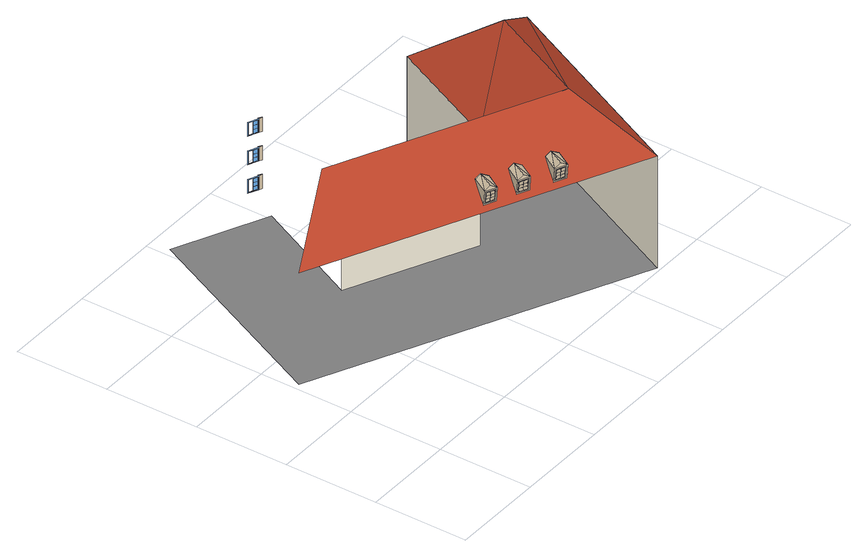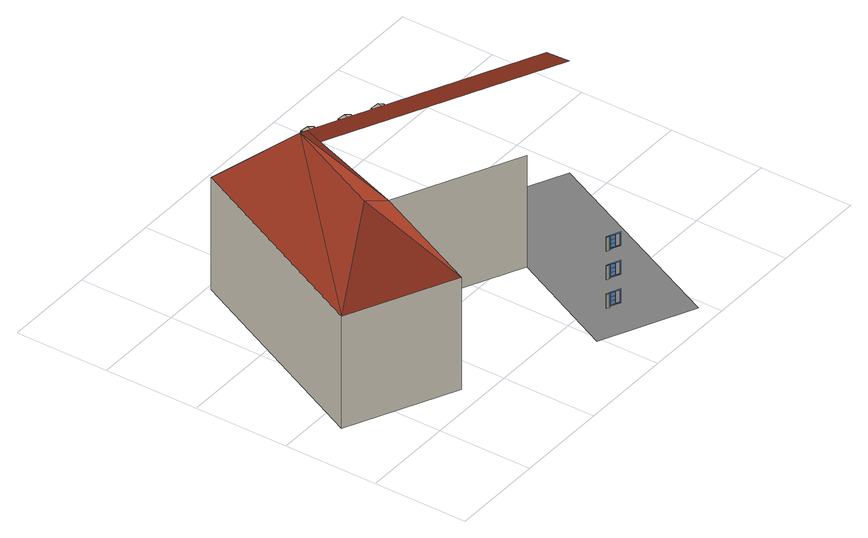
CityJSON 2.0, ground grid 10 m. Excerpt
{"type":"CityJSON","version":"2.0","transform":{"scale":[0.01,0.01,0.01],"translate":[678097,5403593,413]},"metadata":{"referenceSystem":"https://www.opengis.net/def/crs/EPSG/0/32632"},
"CityObjects":{
"building1":{"type":"Building","attributes":{"measuredHeight":18.85},"children":["building1-1","building1-2","building1-3","building1-4","building1-5","building1-6"],"geometry":[{"type":"MultiSurface","lod":"3","boundaries":[[[0,1,2,3,4]],[[5,6,7,8]],[[9,10,11,12]],[[13,14,15,16]],[[17,18,19,20]],[[21,22,23,24]],[[25,26,27,28]],[[29,30,31,32]],[[33,34,35,36]],[[37,38,39,40]],[[41,42,43,44]],[[45,46,47,48]],[[49,50,51,52]],[[53,54,55,56]],[[30,29,57,58]],[[22,21,59,60]],[[26,25,61,62]],[[42,41,63,64]],[[34,33,65,66]],[[38,37,67,68]],[[54,53,69,70]],[[46,45,71,72]],[[50,49,73,74]],[[75,76,77,78]],[[79,80,81,82]],[[83,84,85,86]],[[87,88,89,90]],[[91,92,93,94]],[[95,96,97,98]],[[99,100,101,102]],[[103,104,105,106]],[[107,108,109,110]],[[84,83,111,112]],[[80,79,113,114]],[[76,75,115,116]],[[96,95,117,118]],[[92,91,119,120]],[[88,87,121,122]],[[108,107,123,124]],[[104,103,125,126]],[[100,99,127,128]],[[10,9,129,130]],[[14,13,131,132]],[[18,17,133,134]],[[8,135,136,137,138,139,140,5]],[[10,9,141,142],[143,144,145,146],[147,148,149,150]],[[14,13,151,152],[153,154,155,156],[157,158,159,160]],[[18,17,161,162],[163,164,165,166],[167,168,169,170]],[[142,141,171,172]],[[152,151,173,174]],[[162,161,175,176]],[[177,178,179,180],[171,12,11,172]],[[181,182,183,184],[173,16,15,174]],[[185,186,187,188],[175,20,19,176]],[[76,189,190,77]],[[84,191,192,85]],[[80,193,194,81]],[[88,195,196,89]],[[96,197,198,97]],[[92,199,200,93]],[[100,201,202,101]],[[108,203,204,109]],[[104,205,206,105]],[[79,207,208,113]],[[75,209,210,115]],[[83,211,212,111]],[[91,213,214,119]],[[87,215,216,121]],[[95,217,218,117]],[[103,219,220,125]],[[99,221,222,127]],[[107,223,224,123]],[[209,75,78,225]],[[207,79,82,226]],[[211,83,86,227]],[[215,87,90,228]],[[213,91,94,229]],[[217,95,98,230]],[[221,99,102,231]],[[219,103,106,232]],[[223,107,110,233]],[[79,80,193,207]],[[211,83,84,191]],[[209,75,76,189]],[[91,92,199,213]],[[217,95,96,197]],[[215,87,88,195]],[[103,104,205,219]],[[223,107,108,203]],[[221,99,100,201]],[[191,84,112,234]],[[193,80,114,235]],[[189,76,116,236]],[[197,96,118,237]],[[199,92,120,238]],[[195,88,122,239]],[[203,108,124,240]],[[205,104,126,241]],[[201,100,128,242]],[[143,146,145,144],[208,235,114,113],[234,112,111,212],[236,116,115,210]],[[153,156,155,154],[214,238,120,119],[237,118,117,218],[239,122,121,216]],[[163,166,165,164],[220,241,126,125],[240,124,123,224],[242,128,127,222]],[[189,209,225,190]],[[193,207,226,194]],[[191,211,227,192]],[[195,215,228,196]],[[199,213,229,200]],[[197,217,230,198]],[[201,221,231,202]],[[205,219,232,206]],[[203,223,233,204]],[[207,193,235,208]],[[211,191,234,212]],[[209,189,236,210]],[[213,199,238,214]],[[217,197,237,218]],[[215,195,239,216]],[[219,205,241,220]],[[223,203,240,224]],[[221,201,242,222]],[[142,10,130,243]],[[152,14,132,244]],[[162,18,134,245]],[[10,142,172,11]],[[14,152,174,15]],[[18,162,176,19]],[[4,7,0]],[[7,4,246]],[[8,7,247,135]],[[248,4,3]],[[7,246,247]],[[136,248,3,137]],[[4,248,246]],[[248,247,246]],[[135,247,248,136]]],"semantics":{"surfaces":[{"type":"RoofSurface","klumMaterialClass":"Ceramic","klumMaterialIndex":"D201","materialUncertainty":0.3},{"type":"WallSurface"},{"type":"Window"},{"type":"GroundSurface"}],"values":[0,1,2,2,2,2,2,2,2,2,2,2,2,2,2,2,2,2,2,2,2,2,2,2,2,2,2,2,2,2,2,2,2,2,2,2,2,2,2,2,2,2,2,2,3,2,2,2,2,2,2,2,2,2,2,2,2,2,2,2,2,2,2,2,2,2,2,2,2,2,2,2,2,2,2,2,2,2,2,2,2,2,2,2,2,2,2,2,2,2,2,2,2,2,2,2,2,2,2,2,2,2,2,2,2,2,2,2,2,2,2,2,2,2,2,2,2,2,2,2,2,2,2,2,2,2,0,0,1,0,0,1,0,0,1]}}]},
"building1-1":{"type":"BuildingInstallation","parents":["building1"],"geometry":[{"type":"MultiSurface","lod":"3","boundaries":[[[249,250,251]],[[252,253,249,251],[254,255,256,257]],[[258,253,252]],[[259,260,261,262]],[[260,263,264,261]],[[265,259,262,266]],[[257,256,255,254],[264,266,262,261]],[[263,265,266,264]],[[249,253,267]],[[268,250,258]],[[268,250,249]],[[249,267,268]],[[253,258,268]],[[268,267,253]],[[268,249,253]],[[259,265,263,260],[269,270,271,272],[273,274,275,276]],[[265,263,277,278]],[[263,260,279,277]],[[259,265,278,280]],[[260,259,280,279]],[[281,282,283,284]],[[285,286,287,288]],[[282,285,288,283]],[[286,281,284,287]],[[289,290,291,292]],[[293,294,295,296]],[[297,293,296,298]],[[299,300,301,302]],[[300,289,292,301]],[[294,303,304,295]],[[303,297,298,304]],[[290,299,302,291]],[[269,272,271,270],[305,306,307,308],[309,310,311,312],[313,314,315,316]],[[273,276,275,274],[317,318,319,320],[321,322,323,324],[325,326,327,328]],[[329,330,331,332]],[[330,333,334,331]],[[335,329,332,336]],[[333,335,336,334]],[[337,338,339,340]],[[338,341,342,339]],[[343,344,345,346]],[[341,347,348,342]],[[349,350,351,352]],[[347,337,340,348]],[[344,349,352,345]],[[350,343,346,351]],[[299,300,289,290]],[[285,286,281,282]],[[293,294,303,297]],[[299,290,313,316]],[[285,282,305,308]],[[303,294,311,310]],[[297,303,310,309]],[[294,293,312,311]],[[300,299,316,315]],[[289,300,315,314]],[[290,289,314,313]],[[281,286,307,306]],[[286,285,308,307]],[[282,281,306,305]],[[293,297,309,312]],[[329,330,333,335]],[[347,337,338,341]],[[344,349,350,343]],[[350,349,319,318]],[[349,344,320,319]],[[344,343,317,320]],[[347,341,321,324]],[[338,337,323,322]],[[329,335,325,328]],[[341,338,322,321]],[[330,329,328,327]],[[343,350,318,317]],[[337,347,324,323]],[[333,330,327,326]],[[335,333,326,325]]]}]},
"building1-2":{"type":"BuildingInstallation","parents":["building1"],"geometry":[{"type":"MultiSurface","lod":"3","boundaries":[[[353,354,355]],[[356,357,353,355],[358,359,360,361]],[[362,357,356]],[[363,364,365,366]],[[364,367,368,365]],[[369,363,366,370]],[[361,360,359,358],[368,370,366,365]],[[367,369,370,368]],[[353,357,371]],[[372,354,362]],[[372,354,353]],[[353,371,372]],[[357,362,372]],[[372,371,357]],[[372,353,357]],[[363,369,367,364],[373,374,375,376],[377,378,379,380]],[[369,367,381,382]],[[367,364,383,381]],[[363,369,382,384]],[[364,363,384,383]],[[385,386,387,388]],[[389,390,391,392]],[[386,389,392,387]],[[390,385,388,391]],[[393,394,395,396]],[[397,398,399,400]],[[401,397,400,402]],[[403,404,405,406]],[[404,393,396,405]],[[398,407,408,399]],[[407,401,402,408]],[[394,403,406,395]],[[373,376,375,374],[409,410,411,412],[413,414,415,416],[417,418,419,420]],[[377,380,379,378],[421,422,423,424],[425,426,427,428],[429,430,431,432]],[[433,434,435,436]],[[434,437,438,435]],[[439,433,436,440]],[[437,439,440,438]],[[441,442,443,444]],[[442,445,446,443]],[[447,448,449,450]],[[445,451,452,446]],[[453,454,455,456]],[[451,441,444,452]],[[448,453,456,449]],[[454,447,450,455]],[[403,404,393,394]],[[389,390,385,386]],[[397,398,407,401]],[[403,394,417,420]],[[389,386,409,412]],[[407,398,415,414]],[[401,407,414,413]],[[398,397,416,415]],[[404,403,420,419]],[[393,404,419,418]],[[394,393,418,417]],[[385,390,411,410]],[[390,389,412,411]],[[386,385,410,409]],[[397,401,413,416]],[[433,434,437,439]],[[451,441,442,445]],[[448,453,454,447]],[[454,453,423,422]],[[453,448,424,423]],[[448,447,421,424]],[[451,445,425,428]],[[442,441,427,426]],[[433,439,429,432]],[[445,442,426,425]],[[434,433,432,431]],[[447,454,422,421]],[[441,451,428,427]],[[437,434,431,430]],[[439,437,430,429]]]}]},
"building1-3":{"type":"BuildingInstallation","parents":["building1"],"geometry":[{"type":"MultiSurface","lod":"3","boundaries":[[[457,458,459]],[[460,461,457,459],[462,463,464,465]],[[466,461,460]],[[467,468,469,470]],[[468,471,472,469]],[[473,467,470,474]],[[465,464,463,462],[472,474,470,469]],[[471,473,474,472]],[[457,461,475]],[[476,458,466]],[[476,458,457]],[[457,475,476]],[[461,466,476]],[[476,475,461]],[[476,457,461]],[[467,473,471,468],[477,478,479,480],[481,482,483,484]],[[473,471,485,486]],[[471,468,487,485]],[[467,473,486,488]],[[468,467,488,487]],[[489,490,491,492]],[[493,494,495,496]],[[490,493,496,491]],[[494,489,492,495]],[[497,498,499,500]],[[501,502,503,504]],[[505,501,504,506]],[[507,508,509,510]],[[508,497,500,509]],[[502,511,512,503]],[[511,505,506,512]],[[498,507,510,499]],[[477,480,479,478],[513,514,515,516],[517,518,519,520],[521,522,523,524]],[[481,484,483,482],[525,526,527,528],[529,530,531,532],[533,534,535,536]],[[537,538,539,540]],[[538,541,542,539]],[[543,537,540,544]],[[541,543,544,542]],[[545,546,547,548]],[[546,549,550,547]],[[551,552,553,554]],[[549,555,556,550]],[[557,558,559,560]],[[555,545,548,556]],[[552,557,560,553]],[[558,551,554,559]],[[507,508,497,498]],[[493,494,489,490]],[[501,502,511,505]],[[507,498,521,524]],[[493,490,513,516]],[[511,502,519,518]],[[505,511,518,517]],[[502,501,520,519]],[[508,507,524,523]],[[497,508,523,522]],[[498,497,522,521]],[[489,494,515,514]],[[494,493,516,515]],[[490,489,514,513]],[[501,505,517,520]],[[537,538,541,543]],[[555,545,546,549]],[[552,557,558,551]],[[558,557,527,526]],[[557,552,528,527]],[[552,551,525,528]],[[555,549,529,532]],[[546,545,531,530]],[[537,543,533,536]],[[549,546,530,529]],[[538,537,536,535]],[[551,558,526,525]],[[545,555,532,531]],[[541,538,535,534]],[[543,541,534,533]]]}]},
"building1-4":{"type":"BuildingInstallation","attributes":{"materialClass":"Wood","materialName":"PaintedWood","materialUncertainty":0.3},"parents":["building1"],"geometry":[{"type":"MultiSurface","lod":"3","boundaries":[[[561,562,563,188]],[[188,564,565,561]],[[562,566,567,563]],[[563,567,564,188]],[[566,565,564,567]],[[561,565,566,562]]]}]},
"building1-5":{"type":"BuildingInstallation","attributes":{"materialClass":"Wood","materialName":"PaintedWood","materialUncertainty":0.3},"parents":["building1"],"geometry":[{"type":"MultiSurface","lod":"3","boundaries":[[[568,569,570,184]],[[184,571,572,568]],[[569,573,574,570]],[[570,574,571,184]],[[573,572,571,574]],[[568,572,573,569]]]}]},
"building1-6":{"type":"BuildingInstallation","attributes":{"materialClass":"Wood","materialName":"PaintedWood","materialUncertainty":0.3},"parents":["building1"],"geometry":[{"type":"MultiSurface","lod":"3","boundaries":[[[575,576,577,180]],[[180,578,579,575]],[[576,580,581,577]],[[577,581,578,180]],[[580,579,578,581]],[[575,579,580,576]]]}]}
},
"vertices":[
[3040,825,1981],[797,1888,1980],[75,1628,1352],[3436,35,1352],[3106,794,1981],[1485,2164,98],[1485,2164,1352],[2780,1551,1352],[2780,1551,98],[1829,3449,1090],[1917,3408,1090],[1917,3409,1090],[1829,3450,1090],[1829,3449,450],[1917,3408,450],[1917,3409,450],[1829,3450,450],[1829,3449,770],[1917,3408,770],[1917,3409,770],[1829,3450,770],[1869,3429,1137],[1869,3429,1094],[1868,3428,1094],[1868,3428,1137],[1869,3429,1225],[1869,3429,1182],[1868,3428,1182],[1868,3428,1225],[1869,3429,1181],[1869,3429,1138],[1868,3428,1138],[1868,3428,1181],[1869,3429,497],[1869,3429,454],[1868,3428,454],[1868,3428,497],[1869,3429,585],[1869,3429,543],[1868,3428,543],[1868,3428,585],[1869,3429,541],[1869,3429,499],[1868,3428,499],[1868,3428,541],[1869,3429,817],[1869,3429,774],[1868,3428,774],[1868,3428,817],[1869,3429,905],[1869,3429,862],[1868,3428,862],[1868,3428,905],[1869,3429,861],[1869,3429,819],[1868,3428,819],[1868,3428,861],[1870,3430,1181],[1870,3430,1138],[1870,3430,1137],[1870,3430,1094],[1870,3430,1225],[1870,3430,1182],[1870,3430,541],[1870,3430,499],[1870,3430,497],[1870,3430,454],[1870,3430,585],[1870,3430,543],[1870,3430,861],[1870,3430,819],[1870,3430,817],[1870,3430,774],[1870,3430,905],[1870,3430,862],[1875,3426,1094],[1875,3426,1137],[1874,3425,1137],[1874,3425,1094],[1875,3426,1182],[1875,3426,1225],[1874,3425,1225],[1874,3425,1182],[1875,3426,1138],[1875,3426,1181],[1874,3425,1181],[1874,3425,1138],[1875,3426,454],[1875,3426,497],[1874,3425,497],[1874,3425,454],[1875,3426,543],[1875,3426,585],[1874,3425,585],[1874,3425,543],[1875,3426,499],[1875,3426,541],[1874,3425,541],[1874,3425,499],[1875,3426,774],[1875,3426,817],[1874,3425,817],[1874,3425,774],[1875,3426,862],[1875,3426,905],[1874,3425,905],[1874,3425,862],[1875,3426,819],[1875,3426,861],[1874,3425,861],[1874,3425,819],[1876,3427,1138],[1876,3427,1181],[1876,3427,1182],[1876,3427,1225],[1876,3427,1094],[1876,3427,1137],[1876,3427,499],[1876,3427,541],[1876,3427,543],[1876,3427,585],[1876,3427,454],[1876,3427,497],[1876,3427,819],[1876,3427,861],[1876,3427,862],[1876,3427,905],[1876,3427,774],[1876,3427,817],[1826,3443,1090],[1914,3402,1090],[1826,3443,450],[1914,3402,450],[1826,3443,770],[1914,3402,770],[3364,2783,98],[4491,2249,98],[3436,35,98],[75,1628,98],[1089,3796,98],[2046,3349,98],[1829,3449,1229],[1917,3408,1229],[1874,3428,1093],[1914,3409,1093],[1914,3409,1226],[1874,3428,1226],[1831,3448,1093],[1871,3429,1093],[1871,3429,1226],[1831,3448,1226],[1829,3449,589],[1917,3408,589],[1874,3428,453],[1914,3409,453],[1914,3409,587],[1874,3428,587],[1831,3448,453],[1871,3429,453],[1871,3429,587],[1831,3448,587],[1829,3449,909],[1917,3408,909],[1874,3428,773],[1914,3409,773],[1914,3409,906],[1874,3428,906],[1831,3448,773],[1871,3429,773],[1871,3429,906],[1831,3448,906],[1829,3450,1229],[1917,3409,1229],[1829,3450,589],[1917,3409,589],[1829,3450,909],[1917,3409,909],[1820,3454,1081],[1820,3454,1239],[1926,3405,1239],[1926,3405,1081],[1820,3454,440],[1820,3454,599],[1926,3405,599],[1926,3405,440],[1820,3454,761],[1820,3454,919],[1926,3405,919],[1926,3405,761],[1912,3409,1137],[1911,3408,1137],[1912,3409,1181],[1911,3408,1181],[1912,3409,1225],[1911,3408,1225],[1912,3409,497],[1911,3408,497],[1912,3409,541],[1911,3408,541],[1912,3409,585],[1911,3408,585],[1912,3409,817],[1911,3408,817],[1912,3409,861],[1911,3408,861],[1912,3409,905],[1911,3408,905],[1912,3409,1182],[1912,3410,1182],[1912,3409,1094],[1912,3410,1094],[1912,3409,1138],[1912,3410,1138],[1912,3409,543],[1912,3410,543],[1912,3409,454],[1912,3410,454],[1912,3409,499],[1912,3410,499],[1912,3409,862],[1912,3410,862],[1912,3409,774],[1912,3410,774],[1912,3409,819],[1912,3410,819],[1911,3408,1094],[1911,3408,1182],[1911,3408,1138],[1911,3408,454],[1911,3408,543],[1911,3408,499],[1911,3408,774],[1911,3408,862],[1911,3408,819],[1912,3410,1181],[1912,3410,1225],[1912,3410,1137],[1912,3410,541],[1912,3410,585],[1912,3410,497],[1912,3410,861],[1912,3410,905],[1912,3410,817],[1914,3402,1229],[1914,3402,589],[1914,3402,909],[3624,1886,1983],[3364,2783,1352],[4491,2249,1352],
[1833,822,1566],[1907,978,1596],[1840,838,1401],[1966,779,1401],[1958,763,1566],[1849,832,1415],[1843,820,1550],[1948,770,1550],[1954,782,1415],[2028,910,1594],[1858,828,1423],[1853,817,1542],[1852,816,1542],[1858,827,1423],[1940,776,1542],[1940,775,1542],[1946,787,1423],[1945,786,1423],[1902,800,1602],[1978,967,1622],[1901,808,1425],[1861,827,1425],[1856,816,1540],[1895,797,1540],[1943,788,1425],[1903,807,1425],[1898,796,1540],[1938,777,1540],[1944,782,1544],[1949,793,1425],[1856,824,1544],[1861,835,1425],[1858,816,1538],[1859,820,1502],[1860,822,1503],[1859,818,1539],[1896,803,1502],[1894,799,1538],[1895,801,1539],[1897,804,1503],[1898,806,1463],[1861,823,1463],[1862,825,1464],[1898,808,1464],[1861,823,1465],[1897,806,1465],[1898,808,1465],[1862,825,1465],[1860,820,1501],[1860,822,1501],[1863,827,1427],[1899,810,1427],[1900,812,1428],[1864,829,1428],[1896,803,1501],[1897,804,1501],[1859,819,1502],[1857,815,1538],[1894,798,1538],[1895,801,1502],[1859,819,1500],[1895,802,1500],[1897,805,1464],[1861,822,1464],[1861,822,1463],[1897,805,1463],[1899,809,1427],[1862,826,1427],[1902,799,1502],[1900,795,1538],[1936,778,1538],[1938,781,1502],[1902,799,1500],[1938,782,1500],[1940,785,1464],[1903,802,1464],[1903,802,1463],[1940,785,1463],[1941,788,1427],[1905,806,1427],[1905,807,1427],[1942,789,1427],[1943,791,1428],[1906,809,1428],[1940,786,1463],[1941,788,1464],[1904,803,1463],[1905,805,1464],[1940,786,1465],[1938,783,1501],[1939,784,1501],[1941,788,1465],[1902,800,1501],[1903,802,1501],[1902,800,1502],[1938,782,1502],[1939,784,1503],[1903,801,1503],[1904,803,1465],[1905,805,1465],[1937,779,1538],[1900,796,1538],[1901,798,1539],[1938,781,1539],
[2144,675,1566],[2218,830,1596],[2151,691,1401],[2277,631,1401],[2269,616,1566],[2160,685,1415],[2154,672,1550],[2259,622,1550],[2265,635,1415],[2339,763,1594],[2169,681,1423],[2164,670,1542],[2163,669,1542],[2169,680,1423],[2251,628,1542],[2251,627,1542],[2257,639,1423],[2256,638,1423],[2213,652,1602],[2289,819,1622],[2211,661,1425],[2172,679,1425],[2167,669,1540],[2206,650,1540],[2254,640,1425],[2214,659,1425],[2209,649,1540],[2249,630,1540],[2255,635,1544],[2260,646,1425],[2167,676,1544],[2172,688,1425],[2169,669,1538],[2170,672,1502],[2171,674,1503],[2170,671,1539],[2207,655,1502],[2205,652,1538],[2206,654,1539],[2208,657,1503],[2208,659,1463],[2172,676,1463],[2173,678,1464],[2209,661,1464],[2172,676,1465],[2208,659,1465],[2209,661,1465],[2173,678,1465],[2171,672,1501],[2171,674,1501],[2174,679,1427],[2210,662,1427],[2211,664,1428],[2175,681,1428],[2207,655,1501],[2208,657,1501],[2170,671,1502],[2168,668,1538],[2205,651,1538],[2206,654,1502],[2170,671,1500],[2206,654,1500],[2208,658,1464],[2172,675,1464],[2172,675,1463],[2208,658,1463],[2210,661,1427],[2173,678,1427],[2212,651,1502],[2211,648,1538],[2247,631,1538],[2249,634,1502],[2212,651,1500],[2249,634,1500],[2250,638,1464],[2214,655,1464],[2214,655,1463],[2251,638,1463],[2252,641,1427],[2216,658,1427],[2216,659,1427],[2253,642,1427],[2254,644,1428],[2217,661,1428],[2251,639,1463],[2252,641,1464],[2215,656,1463],[2216,658,1464],[2251,638,1465],[2249,635,1501],[2250,637,1501],[2252,640,1465],[2213,652,1501],[2214,654,1501],[2213,652,1502],[2249,635,1502],[2250,637,1503],[2214,654,1503],[2215,656,1465],[2216,658,1465],[2248,632,1538],[2211,649,1538],[2212,651,1539],[2248,633,1539],
[2491,510,1566],[2565,666,1596],[2499,526,1401],[2624,467,1401],[2617,451,1566],[2508,520,1415],[2502,507,1550],[2607,458,1550],[2613,470,1415],[2686,598,1594],[2517,516,1423],[2511,505,1542],[2511,504,1542],[2516,515,1423],[2599,463,1542],[2598,462,1542],[2604,475,1423],[2604,474,1423],[2560,488,1602],[2636,654,1622],[2559,496,1425],[2519,515,1425],[2514,504,1540],[2554,485,1540],[2601,476,1425],[2562,495,1425],[2556,484,1540],[2596,465,1540],[2602,470,1544],[2607,481,1425],[2515,512,1544],[2520,523,1425],[2516,504,1538],[2518,508,1502],[2519,509,1503],[2517,506,1539],[2554,490,1502],[2553,487,1538],[2554,489,1539],[2555,492,1503],[2556,494,1463],[2520,511,1463],[2521,513,1464],[2557,496,1464],[2520,511,1465],[2556,494,1465],[2557,496,1465],[2520,513,1465],[2518,508,1501],[2519,510,1501],[2521,515,1427],[2558,497,1427],[2558,499,1428],[2522,517,1428],[2554,491,1501],[2555,492,1501],[2518,507,1502],[2516,503,1538],[2552,486,1538],[2554,489,1502],[2518,507,1500],[2554,489,1500],[2555,493,1464],[2519,510,1464],[2519,510,1463],[2556,493,1463],[2557,496,1427],[2521,514,1427],[2560,487,1502],[2558,483,1538],[2595,466,1538],[2596,469,1502],[2560,487,1500],[2596,469,1500],[2598,473,1464],[2562,490,1464],[2562,490,1463],[2598,473,1463],[2599,476,1427],[2563,494,1427],[2564,495,1427],[2600,477,1427],[2601,479,1428],[2565,496,1428],[2598,474,1463],[2599,476,1464],[2562,491,1463],[2563,493,1464],[2598,474,1465],[2597,470,1501],[2598,472,1501],[2599,476,1465],[2560,488,1501],[2561,489,1501],[2560,488,1502],[2597,470,1502],[2597,472,1503],[2561,489,1503],[2562,491,1465],[2563,493,1465],[2595,467,1538],[2559,484,1538],[2560,486,1539],[2596,469,1539],
[1963,3388,761],[1963,3388,916],[1926,3405,916],[1931,3417,761],[1969,3399,761],[1969,3399,916],[1931,3417,916],
[1963,3388,440],[1963,3388,596],[1926,3405,596],[1931,3417,440],[1969,3399,440],[1969,3399,596],[1931,3417,596],
[1963,3388,1081],[1963,3388,1236],[1926,3405,1236],[1931,3417,1081],[1969,3399,1081],[1969,3399,1236],[1931,3417,1236]
]}
